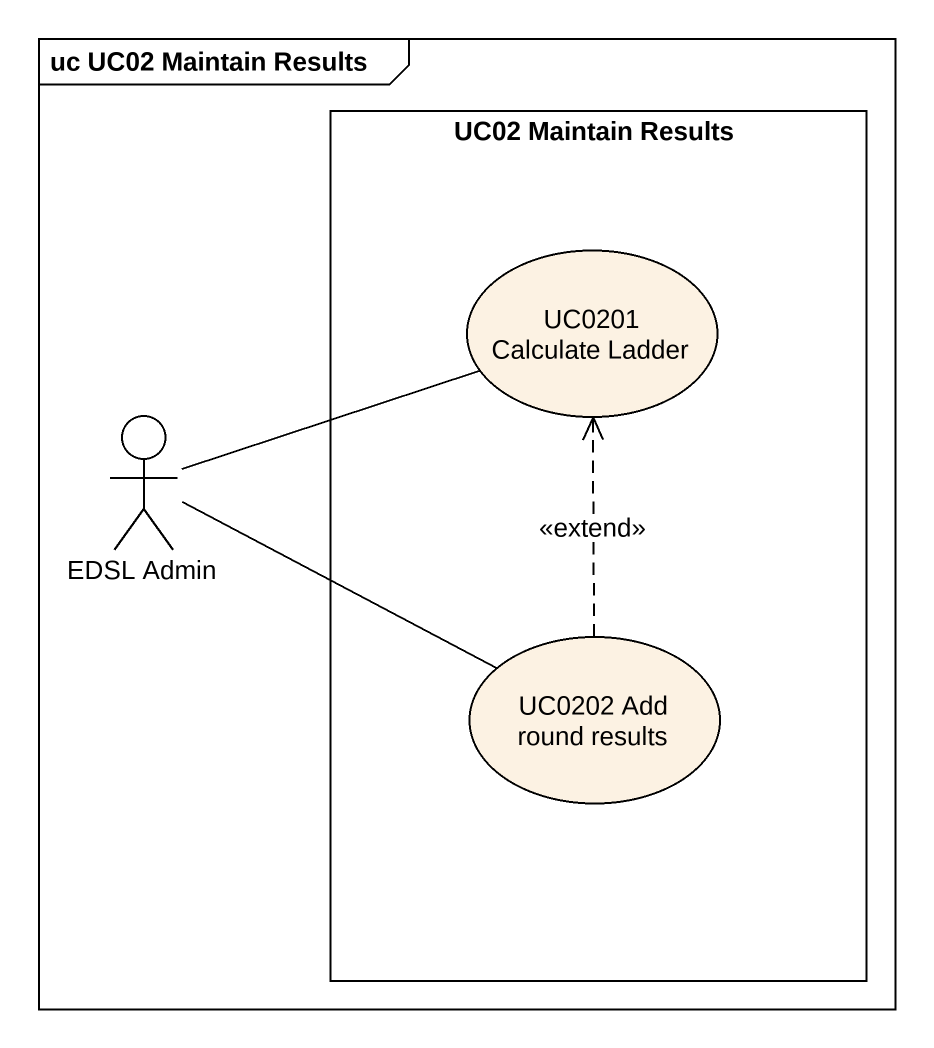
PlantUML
@startuml
mainframe uc UC02 Maintain Results
rectangle "UC02 Maintain Results" as UC02_Maintain_Results {
  usecase "UC0201 Calculate Ladder" as UC0201_Calculate_Ladder
  usecase "UC0202 Add round results" as UC0202_Add_round_results
}
actor "EDSL Admin" as EDSL_Admin
EDSL_Admin -right- UC0201_Calculate_Ladder
EDSL_Admin -right- UC0202_Add_round_results
UC0202_Add_round_results .up.> UC0201_Calculate_Ladder : <<extend>>
@enduml
